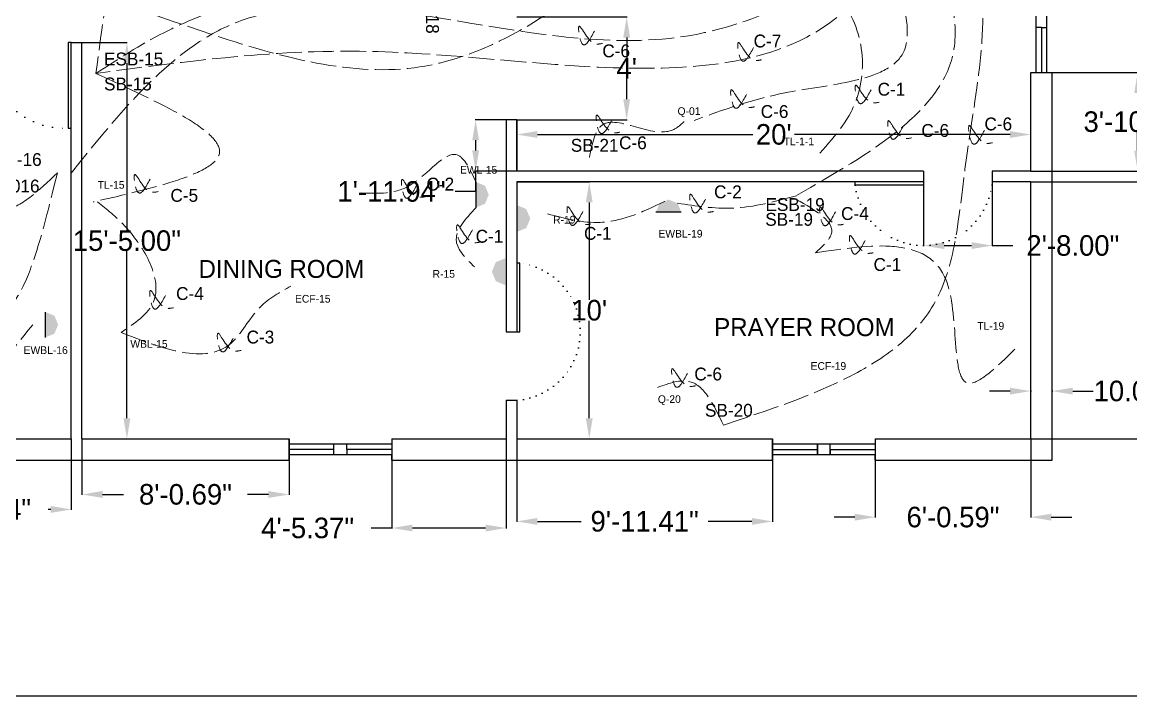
# Model space of a CAD drawing. Header units: inches. Extents: x 674 to 2552, y 389 to 1202.
# Drawn here: x 1614 to 2132, y 389 to 704 of the extents above; entities that cross this region are included whole.
import ezdxf

# ---------------------------------------------------------------- set-up
doc = ezdxf.new("R2010")
doc.units = ezdxf.units.IN
doc.header["$MEASUREMENT"] = 0
doc.linetypes.add('ACAD_ISO02W100', pattern=[15, 12, -3])
doc.linetypes.add('ACAD_ISO07W100', pattern=[3, 0, -3])
doc.layers.add('Cable Name', color=7, linetype='ACAD_ISO02W100', lineweight=0)
doc.layers.add('Wiring', color=7, linetype='ACAD_ISO02W100', lineweight=0)
for name, color, linetype in [('Dimension', 7, 'Continuous'), ('Equipment Name', 7, 'Continuous'), ('Equipments', 7, 'Continuous'), ('Room Name', 7, 'Continuous'), ('Switch Name', 7, 'Continuous')]:
    doc.layers.add(name, color=color, linetype=linetype)
doc.dimstyles.get("Standard").update_dxf_attribs({"dimtxt": 9.6, "dimasz": 9.6, "dimexe": 0.18, "dimexo": 0.0625, "dimgap": 0.09, "dimtad": 0, "dimtih": 1, "dimtoh": 1, "dimzin": 0, "dimdsep": 46, "dimlunit": 3, "dimtxsty": 'Standard', "dimcen": 0.09, "dimadec": 0, "dimazin": 0, "dimtfac": 1, "dimtofl": 0, "dimtmove": 0, "dimatfit": 3, "dimfxl": 1, "dimtolj": 1, "dimtzin": 0, "dimarcsym": 0})

# ---------------------------------------------------------------- blocks, each defined once
blk = doc.blocks.new('*D45')
at = {"layer": 'Defpoints', "color": 0}
for p in [(2085.08, 680.06), (2085.08, 633.98), (2135.01, 633.98)]:
    blk.add_point(p, dxfattribs=at)
at = {"layer": 'Dimension', "color": 0, "lineweight": -2}
for p, q in [((2085.14, 680.06), (2135.19, 680.06)), ((2135.01, 670.46), (2135.01, 661.91)), ((2135.01, 643.58), (2135.01, 652.13)), ((2085.14, 633.98), (2135.19, 633.98))]:
    blk.add_line(p, q, dxfattribs=at)
at = {"layer": 'Dimension', "color": 0}
for points in [[(2133.41, 670.46), (2136.61, 670.46), (2135.01, 680.06)], [(2133.41, 643.58), (2136.61, 643.58), (2135.01, 633.98)]]:
    blk.add_solid(points, dxfattribs=at)
at = {"layer": 'Dimension', "color": 0, "insert": (2135.01, 657.02), "char_height": 9.6, "attachment_point": 5}
blk.add_mtext('\\A1;3\'-10.07"', dxfattribs=at)
blk = doc.blocks.new('*D46')
at = {"layer": 'Defpoints', "color": 0}
for p in [(2085.08, 628.98), (2085.08, 508.98), (2142.31, 508.98)]:
    blk.add_point(p, dxfattribs=at)
at = {"layer": 'Dimension', "color": 0, "lineweight": -2}
for p, q in [((2085.14, 628.98), (2142.49, 628.98)), ((2142.31, 619.38), (2142.31, 573.87)), ((2142.31, 518.58), (2142.31, 564.09)), ((2085.14, 508.98), (2142.49, 508.98))]:
    blk.add_line(p, q, dxfattribs=at)
at = {"layer": 'Dimension', "color": 0}
for points in [[(2140.71, 619.38), (2143.91, 619.38), (2142.31, 628.98)], [(2140.71, 518.58), (2143.91, 518.58), (2142.31, 508.98)]]:
    blk.add_solid(points, dxfattribs=at)
at = {"layer": 'Dimension', "color": 0, "insert": (2142.31, 568.98), "char_height": 9.6, "attachment_point": 5}
blk.add_mtext("\\A1;10'", dxfattribs=at)
blk = doc.blocks.new('*D47')
at = {"layer": 'Defpoints', "color": 0}
for p in [(2012.49, 508.98), (2085.08, 508.98), (2012.49, 472.4)]:
    blk.add_point(p, dxfattribs=at)
at = {"layer": 'Dimension', "color": 0, "lineweight": -2}
for p, q in [((2012.49, 508.92), (2012.49, 472.22)), ((2085.08, 508.92), (2085.08, 472.22)), ((2002.89, 472.4), (1993.29, 472.4)), ((2094.68, 472.4), (2104.28, 472.4))]:
    blk.add_line(p, q, dxfattribs=at)
at = {"layer": 'Dimension', "color": 0}
for points in [[(2002.89, 474), (2002.89, 470.8), (2012.49, 472.4)], [(2094.68, 474), (2094.68, 470.8), (2085.08, 472.4)]]:
    blk.add_solid(points, dxfattribs=at)
at = {"layer": 'Dimension', "color": 0, "insert": (2048.79, 472.4), "char_height": 9.6, "attachment_point": 5}
blk.add_mtext('\\A1;6\'-0.59"', dxfattribs=at)
blk = doc.blocks.new('*D48')
at = {"layer": 'Defpoints', "color": 0}
for p in [(1845.08, 508.98), (1964.49, 508.98), (1845.08, 470.42)]:
    blk.add_point(p, dxfattribs=at)
at = {"layer": 'Dimension', "color": 0, "lineweight": -2}
for p, q in [((1845.08, 508.92), (1845.08, 470.24)), ((1964.49, 508.92), (1964.49, 470.24)), ((1854.68, 470.42), (1875.1, 470.42)), ((1954.89, 470.42), (1934.48, 470.42))]:
    blk.add_line(p, q, dxfattribs=at)
at = {"layer": 'Dimension', "color": 0}
for points in [[(1854.68, 472.02), (1854.68, 468.82), (1845.08, 470.42)], [(1954.89, 472.02), (1954.89, 468.82), (1964.49, 470.42)]]:
    blk.add_solid(points, dxfattribs=at)
at = {"layer": 'Dimension', "color": 0, "insert": (1904.79, 470.42), "char_height": 9.6, "attachment_point": 5}
blk.add_mtext('\\A1;9\'-11.41"', dxfattribs=at)
blk = doc.blocks.new('*D49')
at = {"layer": 'Defpoints', "color": 0}
for p in [(1786.71, 508.98), (1840.08, 508.98), (1786.71, 467.33)]:
    blk.add_point(p, dxfattribs=at)
at = {"layer": 'Dimension', "color": 0, "lineweight": -2}
for p, q in [((1786.71, 508.92), (1786.71, 467.15)), ((1840.08, 508.92), (1840.08, 467.15)), ((1786.71, 467.33), (1777.11, 467.33)), ((1830.48, 467.33), (1796.31, 467.33))]:
    blk.add_line(p, q, dxfattribs=at)
at = {"layer": 'Dimension', "color": 0}
for points in [[(1796.31, 468.93), (1796.31, 465.73), (1786.71, 467.33)], [(1830.48, 468.93), (1830.48, 465.73), (1840.08, 467.33)]]:
    blk.add_solid(points, dxfattribs=at)
at = {"layer": 'Dimension', "color": 0, "insert": (1747.42, 467.33), "char_height": 9.6, "attachment_point": 5}
blk.add_mtext('\\A1;4\'-5.37"', dxfattribs=at)
blk = doc.blocks.new('*D50')
at = {"layer": 'Defpoints', "color": 0}
for p in [(1642.02, 508.98), (1738.71, 508.98), (1642.02, 483)]:
    blk.add_point(p, dxfattribs=at)
at = {"layer": 'Dimension', "color": 0, "lineweight": -2}
for p, q in [((1642.02, 508.92), (1642.02, 482.82)), ((1738.71, 508.92), (1738.71, 482.82)), ((1651.62, 483), (1661.47, 483)), ((1729.11, 483), (1719.25, 483))]:
    blk.add_line(p, q, dxfattribs=at)
at = {"layer": 'Dimension', "color": 0}
for points in [[(1651.62, 484.6), (1651.62, 481.4), (1642.02, 483)], [(1729.11, 484.6), (1729.11, 481.4), (1738.71, 483)]]:
    blk.add_solid(points, dxfattribs=at)
at = {"layer": 'Dimension', "color": 0, "insert": (1690.36, 483), "char_height": 9.6, "attachment_point": 5}
blk.add_mtext('\\A1;8\'-0.69"', dxfattribs=at)
blk = doc.blocks.new('*D51')
at = {"layer": 'Defpoints', "color": 0}
for p in [(1556.08, 508.98), (1637.02, 508.98), (1556.08, 476.01)]:
    blk.add_point(p, dxfattribs=at)
at = {"layer": 'Dimension', "color": 0, "lineweight": -2}
for p, q in [((1556.08, 508.92), (1556.08, 475.83)), ((1637.02, 508.92), (1637.02, 475.83)), ((1565.68, 476.01), (1566.86, 476.01)), ((1627.42, 476.01), (1626.24, 476.01))]:
    blk.add_line(p, q, dxfattribs=at)
at = {"layer": 'Dimension', "color": 0}
for points in [[(1565.68, 477.61), (1565.68, 474.41), (1556.08, 476.01)], [(1627.42, 477.61), (1627.42, 474.41), (1637.02, 476.01)]]:
    blk.add_solid(points, dxfattribs=at)
at = {"layer": 'Dimension', "color": 0, "insert": (1596.55, 476.01), "char_height": 9.6, "attachment_point": 5}
blk.add_mtext('\\A1;6\'-8.94"', dxfattribs=at)
blk = doc.blocks.new('*D74')
at = {"layer": 'Defpoints', "color": 0}
for p in [(1845.08, 705.98), (1845.08, 657.98), (1896.41, 657.98)]:
    blk.add_point(p, dxfattribs=at)
at = {"layer": 'Dimension', "color": 0, "lineweight": -2}
for p, q in [((1845.14, 705.98), (1896.59, 705.98)), ((1896.41, 696.38), (1896.41, 686.87)), ((1896.41, 667.58), (1896.41, 677.09)), ((1845.14, 657.98), (1896.59, 657.98))]:
    blk.add_line(p, q, dxfattribs=at)
at = {"layer": 'Dimension', "color": 0}
for points in [[(1894.81, 696.38), (1898.01, 696.38), (1896.41, 705.98)], [(1894.81, 667.58), (1898.01, 667.58), (1896.41, 657.98)]]:
    blk.add_solid(points, dxfattribs=at)
at = {"layer": 'Dimension', "color": 0, "insert": (1896.41, 681.98), "char_height": 9.6, "attachment_point": 5}
blk.add_mtext("\\A1;4'", dxfattribs=at)
blk = doc.blocks.new('*D75')
at = {"layer": 'Defpoints', "color": 0}
for p in [(2085.08, 651.09), (1845.08, 633.98), (2085.08, 633.98)]:
    blk.add_point(p, dxfattribs=at)
at = {"layer": 'Dimension', "color": 0, "lineweight": -2}
for p, q in [((1845.08, 634.04), (1845.08, 651.27)), ((1854.68, 651.09), (1955.39, 651.09)), ((2075.48, 651.09), (1974.77, 651.09)), ((2085.08, 634.04), (2085.08, 651.27))]:
    blk.add_line(p, q, dxfattribs=at)
at = {"layer": 'Dimension', "color": 0}
for points in [[(1854.68, 652.69), (1854.68, 649.49), (1845.08, 651.09)], [(2075.48, 652.69), (2075.48, 649.49), (2085.08, 651.09)]]:
    blk.add_solid(points, dxfattribs=at)
at = {"layer": 'Dimension', "color": 0, "insert": (1965.08, 651.09), "char_height": 9.6, "attachment_point": 5}
blk.add_mtext("\\A1;20'", dxfattribs=at)
blk = doc.blocks.new('*D77')
at = {"layer": 'Defpoints', "color": 0}
for p in [(2035.08, 633.98), (2067.08, 633.98), (2067.08, 599.21)]:
    blk.add_point(p, dxfattribs=at)
at = {"layer": 'Dimension', "color": 0, "lineweight": -2}
for p, q in [((2035.08, 633.92), (2035.08, 599.03)), ((2067.08, 633.92), (2067.08, 599.03)), ((2044.68, 599.21), (2057.48, 599.21)), ((2067.08, 599.21), (2076.68, 599.21))]:
    blk.add_line(p, q, dxfattribs=at)
at = {"layer": 'Dimension', "color": 0}
for points in [[(2044.68, 600.81), (2044.68, 597.61), (2035.08, 599.21)], [(2057.48, 600.81), (2057.48, 597.61), (2067.08, 599.21)]]:
    blk.add_solid(points, dxfattribs=at)
at = {"layer": 'Dimension', "color": 0, "insert": (2104.77, 599.21), "char_height": 9.6, "attachment_point": 5}
blk.add_mtext('\\A1;2\'-8.00"', dxfattribs=at)
blk = doc.blocks.new('*D78')
at = {"layer": 'Defpoints', "color": 0}
for p in [(1845.08, 628.98), (1845.08, 508.98), (1878.91, 508.98)]:
    blk.add_point(p, dxfattribs=at)
at = {"layer": 'Dimension', "color": 0, "lineweight": -2}
for p, q in [((1845.14, 628.98), (1879.09, 628.98)), ((1878.91, 619.38), (1878.91, 573.87)), ((1878.91, 518.58), (1878.91, 564.09)), ((1845.14, 508.98), (1879.09, 508.98))]:
    blk.add_line(p, q, dxfattribs=at)
at = {"layer": 'Dimension', "color": 0}
for points in [[(1877.31, 619.38), (1880.51, 619.38), (1878.91, 628.98)], [(1877.31, 518.58), (1880.51, 518.58), (1878.91, 508.98)]]:
    blk.add_solid(points, dxfattribs=at)
at = {"layer": 'Dimension', "color": 0, "insert": (1878.91, 568.98), "char_height": 9.6, "attachment_point": 5}
blk.add_mtext("\\A1;10'", dxfattribs=at)
blk = doc.blocks.new('*D79')
at = {"layer": 'Defpoints', "color": 0}
for p in [(1845.08, 657.98), (1825.87, 634.04), (1845.08, 634.04)]:
    blk.add_point(p, dxfattribs=at)
at = {"layer": 'Dimension', "color": 0, "lineweight": -2}
for p, q in [((1845.02, 657.98), (1825.69, 657.98)), ((1825.87, 648.38), (1825.87, 643.64)), ((1845.02, 634.04), (1825.69, 634.04)), ((1825.87, 634.04), (1825.87, 624.44)), ((1825.87, 624.44), (1816.27, 624.44))]:
    blk.add_line(p, q, dxfattribs=at)
at = {"layer": 'Dimension', "color": 0}
for points in [[(1824.27, 648.38), (1827.47, 648.38), (1825.87, 657.98)], [(1824.27, 643.64), (1827.47, 643.64), (1825.87, 634.04)]]:
    blk.add_solid(points, dxfattribs=at)
at = {"layer": 'Dimension', "color": 0, "insert": (1786.58, 624.44), "char_height": 9.6, "attachment_point": 5}
blk.add_mtext('\\A1;1\'-11.94"', dxfattribs=at)
blk = doc.blocks.new('*D80')
at = {"layer": 'Defpoints', "color": 0}
for p in [(1642.02, 693.98), (1642.02, 508.98), (1663.01, 508.98)]:
    blk.add_point(p, dxfattribs=at)
at = {"layer": 'Dimension', "color": 0, "lineweight": -2}
for p, q in [((1642.08, 693.98), (1663.19, 693.98)), ((1663.01, 684.38), (1663.01, 606.37)), ((1663.01, 518.58), (1663.01, 596.59)), ((1642.08, 508.98), (1663.19, 508.98))]:
    blk.add_line(p, q, dxfattribs=at)
at = {"layer": 'Dimension', "color": 0}
for points in [[(1661.41, 684.38), (1664.61, 684.38), (1663.01, 693.98)], [(1661.41, 518.58), (1664.61, 518.58), (1663.01, 508.98)]]:
    blk.add_solid(points, dxfattribs=at)
at = {"layer": 'Dimension', "color": 0, "insert": (1663.01, 601.48), "char_height": 9.6, "attachment_point": 5}
blk.add_mtext('\\A1;15\'-5.00"', dxfattribs=at)
blk = doc.blocks.new('*D81')
at = {"layer": 'Defpoints', "color": 0}
for p in [(2085.08, 531.69), (2095.08, 531.69), (2095.08, 531.27)]:
    blk.add_point(p, dxfattribs=at)
at = {"layer": 'Dimension', "color": 0, "lineweight": -2}
for p, q in [((2075.48, 531.27), (2065.88, 531.27)), ((2085.08, 531.63), (2085.08, 531.09)), ((2095.08, 531.63), (2095.08, 531.09)), ((2104.68, 531.27), (2114.28, 531.27))]:
    blk.add_line(p, q, dxfattribs=at)
at = {"layer": 'Dimension', "color": 0}
for points in [[(2075.48, 532.87), (2075.48, 529.67), (2085.08, 531.27)], [(2104.68, 532.87), (2104.68, 529.67), (2095.08, 531.27)]]:
    blk.add_solid(points, dxfattribs=at)
at = {"layer": 'Dimension', "color": 0, "insert": (2132.77, 531.27), "char_height": 9.6, "attachment_point": 5}
blk.add_mtext('\\A1;10.00"', dxfattribs=at)

msp = doc.modelspace()

# ---------------------------------------------------------------- hatches: boundary and pattern name
at = {"layer": 'Equipments'}
h = msp.add_hatch(color=256, dxfattribs=at)
h.set_gradient(color1=(193, 62, 188), color2=(193, 62, 188), tint=1)
h.paths.add_polyline_path([(1826.046, 617.008), (1830.249, 618.748), (1831.99, 622.951), (1830.249, 627.154), (1826.046, 628.895)])
h = msp.add_hatch(color=256, dxfattribs=at)
h.set_gradient(color1=(193, 62, 188), color2=(193, 62, 188), tint=1)
h.paths.add_polyline_path([(1845.08, 605.565), (1849.518, 607.403), (1851.356, 611.841), (1849.518, 616.278), (1845.08, 618.116)])
h = msp.add_hatch(color=256, dxfattribs=at)
h.set_gradient(color1=(193, 62, 188), color2=(193, 62, 188), tint=1)
h.paths.add_polyline_path([(1921.92, 614.775), (1920.179, 618.978), (1915.976, 620.719), (1911.773, 618.978), (1910.033, 614.775)])
h = msp.add_hatch(color=256, dxfattribs=at)
h.set_gradient(color1=(193, 62, 188), color2=(193, 62, 188), tint=1)
h.paths.add_polyline_path([(1839.715, 593.308), (1835.277, 591.47), (1833.439, 587.032), (1835.277, 582.595), (1839.715, 580.757)])
h = msp.add_hatch(color=256, dxfattribs=at)
h.set_gradient(color1=(193, 62, 188), color2=(193, 62, 188), tint=1)
h.paths.add_polyline_path([(1624.946, 556.319), (1629.149, 558.06), (1630.89, 562.263), (1629.149, 566.466), (1624.946, 568.207)])

# ---------------------------------------------------------------- linework, layer by layer
for p, q in [((2087.58, 680.056), (2087.58, 728.056)), ((2092.58, 680.056), (2092.58, 728.056)), ((2090.08, 701.056), (2087.58, 701.056)), ((2090.08, 701.056), (2092.58, 701.056)), ((2090.08, 701.056), (2090.08, 680.056)), ((1637.016, 693.982), (1635.516, 693.982)), ((1635.516, 693.982), (1635.516, 653.982)), ((1637.016, 693.982), (1642.016, 693.982)), ((1637.016, 688.982), (1637.016, 693.982)), ((1642.016, 688.982), (1642.016, 693.982)), ((1637.016, 508.982), (1637.016, 688.982)), ((1642.016, 508.982), (1642.016, 688.982)), ((2085.08, 680.056), (2095.08, 680.056)), ((2087.58, 680.056), (2087.58, 680.056)), ((1845.08, 657.982), (1840.08, 657.982)), ((1840.08, 657.982), (1840.08, 558.982)), ((1845.08, 633.982), (1845.08, 657.982)), ((1845.08, 633.982), (1845.08, 657.982)), ((1845.08, 657.982), (1845.08, 633.982)), ((1635.516, 653.982), (1637.016, 653.982)), ((2035.08, 633.982), (1845.08, 633.982)), ((2035.08, 633.982), (2035.08, 628.982)), ((2085.08, 633.982), (2067.08, 633.982)), ((2067.08, 633.982), (2067.08, 628.982)), ((1845.08, 628.982), (1845.08, 558.982)), ((2035.08, 628.982), (1845.08, 628.982)), ((2003.08, 627.482), (2003.08, 628.982)), ((2035.08, 627.482), (2003.08, 627.482)), ((2035.08, 628.982), (2035.08, 627.482)), ((2085.08, 628.982), (2067.08, 628.982)), ((2085.08, 508.982), (2085.08, 628.982)), ((1846.58, 590.982), (1845.08, 590.982)), ((1846.58, 558.982), (1846.58, 590.982)), ((1840.08, 558.982), (1845.08, 558.982)), ((1845.08, 558.982), (1846.58, 558.982)), ((1840.08, 526.982), (1845.08, 526.982)), ((1840.08, 526.982), (1840.08, 508.982)), ((1845.08, 526.982), (1845.08, 508.982)), ((1738.707, 498.982), (1738.707, 508.982)), ((1786.707, 508.982), (1786.707, 498.982)), ((1786.707, 508.982), (1786.707, 506.482)), ((1964.491, 498.982), (1964.491, 508.982)), ((2012.491, 508.982), (2012.491, 498.982)), ((2012.491, 508.982), (2012.491, 506.482)), ((1786.707, 506.482), (1738.707, 506.482)), ((1759.707, 503.982), (1738.707, 503.982)), ((1759.707, 501.482), (1759.707, 506.482)), ((1765.707, 503.982), (1765.707, 506.482)), ((1786.707, 503.982), (1765.707, 503.982)), ((1765.707, 503.982), (1765.707, 501.482)), ((2012.491, 506.482), (1964.491, 506.482)), ((1964.491, 503.982), (1985.491, 503.982)), ((1985.491, 501.482), (1985.491, 506.482)), ((1985.491, 506.482), (1985.491, 501.482)), ((1991.491, 501.482), (1991.491, 506.482)), ((1991.491, 503.982), (1991.491, 501.482)), ((1991.491, 503.982), (2012.491, 503.982)), ((1786.707, 501.482), (1738.707, 501.482)), ((1765.707, 501.482), (1759.707, 501.482)), ((1786.707, 498.982), (1786.707, 501.482)), ((2012.491, 501.482), (1964.491, 501.482)), ((1991.491, 501.482), (1985.491, 501.482)), ((2012.491, 498.982), (2012.491, 501.482))]:
    msp.add_line(p, q)
at = {"color": 177}
msp.add_lwpolyline([(2205.08, 1201.535), (1253.016, 1201.535), (1253.016, 388.982), (2205.08, 388.982)], close=True, dxfattribs=at)
for points in [[(2012.491, 498.982), (2095.08, 498.982), (2095.08, 680.056)], [(2085.08, 633.982), (2085.08, 680.056)], [(2012.491, 508.982), (2085.08, 508.982), (2085.08, 628.982)], [(1556.076, 508.982), (1637.016, 508.982)], [(1642.016, 508.982), (1738.707, 508.982)], [(1786.707, 508.982), (1840.08, 508.982)], [(1845.08, 508.982), (1964.491, 508.982)], [(1556.076, 498.982), (1738.707, 498.982)], [(1786.707, 498.982), (1964.491, 498.982)]]:
    msp.add_lwpolyline(points)
at = {"linetype": 'ACAD_ISO07W100', "ltscale": 1.5}
msp.add_arc((1634.448, 691.482), 37.515, 176.179, 271.63162, dxfattribs=at)
at = {"linetype": 'ACAD_ISO07W100'}
for centre, start, end in [((2035.004, 631.482), 187.14184, 355.54341), ((1842.58, 559.058), 274.45659, 82.85816)]:
    msp.add_arc(centre, 32.173, start, end, dxfattribs=at)
at = {"layer": 'Cable Name', "color": 4}
for points in [[(1881.348, 699.398), (1875.932, 693.146), (1874.127, 701.563), (1881.228, 693.627), (1885.079, 693.627)], [(1955.677, 691.747), (1950.262, 685.495), (1948.457, 693.911), (1955.557, 685.976), (1959.408, 685.976)], [(2010.512, 671.908), (2005.096, 665.656), (2003.291, 674.072), (2010.391, 666.137), (2014.242, 666.137)], [(1952.35, 669.772), (1946.935, 663.52), (1945.13, 671.936), (1952.23, 664.001), (1956.081, 664.001)], [(1889.532, 657.939), (1884.117, 651.687), (1882.311, 660.103), (1889.412, 652.168), (1893.263, 652.168)], [(2025.715, 655.292), (2020.299, 649.04), (2018.494, 657.456), (2025.594, 649.521), (2029.445, 649.521)], [(2063.476, 653.012), (2058.061, 646.76), (2056.256, 655.176), (2063.356, 647.241), (2067.207, 647.241)], [(1673.814, 630.184), (1668.398, 623.932), (1666.593, 632.349), (1673.693, 624.413), (1677.544, 624.413)], [(1798.581, 627.827), (1793.165, 621.575), (1791.36, 629.992), (1798.46, 622.056), (1802.311, 622.056)], [(1933.21, 620.92), (1927.795, 614.667), (1925.99, 623.084), (1933.09, 615.148), (1936.941, 615.148)], [(1875.935, 615.097), (1870.519, 608.845), (1868.714, 617.261), (1875.814, 609.326), (1879.665, 609.326)], [(1993.889, 614.938), (1988.474, 608.686), (1986.668, 617.102), (1993.769, 609.167), (1997.62, 609.167)], [(1824.389, 606.639), (1818.974, 600.387), (1817.169, 608.804), (1824.269, 600.868), (1828.12, 600.868)], [(2007.816, 601.662), (2002.401, 595.41), (2000.596, 603.826), (2007.696, 595.891), (2011.547, 595.891)], [(1681.064, 575.986), (1675.649, 569.734), (1673.844, 578.15), (1680.944, 570.215), (1684.795, 570.215)], [(1712.619, 556.037), (1707.203, 549.785), (1705.398, 558.202), (1712.499, 550.266), (1716.35, 550.266)], [(1924.772, 539.501), (1919.357, 533.249), (1917.552, 541.665), (1924.652, 533.73), (1928.503, 533.73)]]:
    msp.add_spline(points, degree=3, dxfattribs=at)
at = {"layer": 'Equipments', "color": 6}
for p, q in [((1826.046, 617.008), (1826.046, 628.895)), ((1921.92, 614.775), (1910.033, 614.775)), ((1624.946, 556.319), (1624.946, 568.207))]:
    msp.add_line(p, q, dxfattribs=at)
at = {"layer": 'Wiring', "color": 5}
for points in [[(1941.563, 515.388), (2041.286, 574.485), (2054.368, 634.831), (2060.272, 732.047), (2039.96, 784.464), (2035.249, 859.133), (2074.295, 864.161)], [(1388.355, 682.568), (1591.829, 729.643), (1797.094, 682.279), (1999.073, 822.979), (2074.295, 864.161)], [(1636.92, 633.112), (1709.497, 701.437), (1919.806, 696.399), (2011.596, 741.244), (2074.295, 864.161)], [(2074.295, 864.161), (1984.189, 698.624), (1780.247, 689.789), (1648.475, 679.604)], [(2074.295, 864.161), (2031.518, 829.823), (2023.19, 723.506), (2025.966, 690.225), (1971.834, 670.81), (1927.951, 657.599)], [(2074.295, 864.161), (2028.602, 795.859), (2049.245, 690.944), (1975.75, 622.568)]]:
    msp.add_spline(points, degree=3, dxfattribs=at)
at = {"layer": 'Wiring'}
for points in [[(1559.952, 854.014), (1663.159, 807.92), (1658.915, 746.732), (1648.505, 679.608)], [(1971.839, 741.886), (2005.366, 694.602), (2003.631, 667.156), (1985.212, 640.848)], [(1648.475, 679.589), (1680.21, 698.624), (1812.792, 728.899)], [(1630.565, 633.128), (1605.908, 616.118), (1572.94, 661.754), (1560.188, 674.485), (1528.454, 658.976), (1519.319, 669.691), (1504.04, 681.67), (1479.996, 639.928), (1436.702, 635.166), (1390.627, 590.721), (1387.067, 572.44)], [(1648.475, 679.589), (1706.185, 642.192), (1647.294, 619.578)], [(1878.964, 640.388), (1885.072, 655.6), (1918.037, 653.289), (1923.748, 657.599)], [(1772.691, 623.833), (1795.496, 627.541), (1817.179, 641.576), (1826.046, 628.895)], [(1630.565, 633.128), (1599.552, 568.895), (1557.052, 606.197), (1534.915, 600.553)], [(1975.765, 622.517), (1945.843, 616.715), (1920.179, 618.978)], [(1649.332, 619.578), (1662.058, 608.335), (1675.393, 572.962), (1660.27, 558.583)], [(1826.046, 617.008), (1816.873, 601.302), (1825.358, 589.251)], [(1859.437, 614.059), (1884.025, 610.038), (1915.976, 620.719)], [(1975.765, 620.719), (1992.068, 605.031), (1984.584, 595.853)], [(1984.584, 595.853), (2045.257, 583.788), (2056.113, 534.922), (2077.693, 550.795)], [(1534.915, 600.553), (1560.627, 554.609), (1585.253, 535.957), (1619.002, 562.263)], [(1660.27, 558.583), (1711.466, 553.512), (1725.208, 570.483), (1739.622, 580.292)], [(1941.563, 515.388), (1925.216, 535.831), (1909.813, 532.599)]]:
    msp.add_spline(points, degree=3, dxfattribs=at)

# ---------------------------------------------------------------- texts
at = {"layer": 'Cable Name', "char_height": 6, "width": 20.39872, "attachment_point": 1}
for s, insert in [('C-7', (1955.677, 697.747)), ('C-6', (1885.028, 693.133)), ('C-1', (2013.584, 675.228)), ('C-6', (1959, 664.82)), ('C-6', (2063.476, 659.012)), ('C-6', (2034.026, 655.979)), ('C-6', (1892.844, 650.235)), ('C-2', (1802.905, 630.93)), ('C-2', (1937.21, 627.319)), ('C-5', (1683.344, 625.662)), ('C-4', (1996.52, 617.17)), ('C-1', (1825.873, 606.564)), ('C-1', (1876.456, 607.925)), ('C-1', (2011.68, 593.367)), ('C-4', (1685.976, 579.833)), ('C-3', (1718.893, 559.508)), ('C-6', (1927.979, 542.252))]:
    msp.add_mtext(s, dxfattribs=dict(at, insert=insert))
at = {"layer": 'Equipment Name', "char_height": 3.6, "width": 6.1553, "attachment_point": 1}
for s, insert in [('Q-01', (1920.156, 663.81)), ('TL-1-1', (1969.709, 649.64)), ('EWL-15', (1818.579, 636.393)), ('TL-15', (1649.332, 629.374)), ('R-19', (1862.033, 613.112)), ('EWBL-19', (1911.238, 606.574)), ('R-15', (1805.768, 587.814)), ('ECF-15', (1741.514, 576.182)), ('TL-19', (2060.147, 563.53)), ('WBL-15', (1664.631, 555.112)), ('EWBL-16', (1614.79, 552.187)), ('ECF-19', (1982.307, 544.805)), ('Q-20', (1910.975, 529.322))]:
    msp.add_mtext(s, dxfattribs=dict(at, insert=insert))
at = {"layer": 'Room Name', "char_height": 8.4, "width": 102.95617, "attachment_point": 1}
for s, insert in [('{\\fHigh Tower Text|b0|i0|c0|p18;DINING ROOM}', (1696.47, 592.532)), ('{\\fHigh Tower Text|b0|i0|c0|p18;PRAYER ROOM}', (1937.26, 565.342))]:
    msp.add_mtext(s, dxfattribs=dict(at, insert=insert))
at = {"layer": 'Switch Name', "insert": (1808.729, 725.798), "char_height": 6, "width": 41.27166, "attachment_point": 1, "rotation": 270}
msp.add_mtext('ESB-18', dxfattribs=at)
at = {"layer": 'Switch Name', "char_height": 6, "width": 41.27166, "attachment_point": 1}
for s, insert in [('ESB-15', (1652.333, 689.341)), ('SB-15', (1652.333, 677.671)), ('SB-21', (1870.293, 649.035)), ('SB-16', (1600.894, 642.397)), ('SB-016', (1595.452, 630.023)), ('ESB-19', (1961.215, 621.388)), ('SB-19', (1961.106, 614.469)), ('SB-20', (1932.962, 525.311))]:
    msp.add_mtext(s, dxfattribs=dict(at, insert=insert))

# ---------------------------------------------------------------- dimensions: what is measured, and where the dimension line sits
at = {"layer": 'Dimension'}
for base, p1, p2, picture, middle in [((1896.412, 657.982), (1845.08, 705.982), (1845.08, 657.982), '*D74', (1896.412, 681.982)), ((1663.01, 508.982), (1642.016, 693.982), (1642.016, 508.982), '*D80', (1663.01, 601.482)), ((2135.01, 633.982), (2085.08, 680.056), (2085.08, 633.982), '*D45', (2135.01, 657.019)), ((1825.875, 634.044), (1845.08, 657.982), (1845.08, 634.044), '*D79', (1786.585, 624.444)), ((1878.912, 508.982), (1845.08, 628.982), (1845.08, 508.982), '*D78', (1878.912, 568.982)), ((2142.306, 508.982), (2085.08, 628.982), (2085.08, 508.982), '*D46', (2142.306, 568.982))]:
    dim = msp.add_linear_dim(base=base, p1=p1, p2=p2, angle=90, dimstyle='Standard', dxfattribs=at)
    dim.commit()
    dim.dimension.update_dxf_attribs({"geometry": picture, "text_midpoint": middle})
for base, p1, p2, picture, middle in [((2085.08, 651.092), (1845.08, 633.982), (2085.08, 633.982), '*D75', (1965.08, 651.092)), ((2067.08, 599.209), (2035.08, 633.982), (2067.08, 633.982), '*D77', (2104.77, 599.209)), ((2095.08, 531.268), (2085.08, 531.693), (2095.08, 531.693), '*D81', (2132.77, 531.268)), ((1556.076, 476.006), (1637.016, 508.982), (1556.076, 508.982), '*D51', (1596.546, 476.006)), ((1642.016, 482.997), (1738.707, 508.982), (1642.016, 508.982), '*D50', (1690.361, 482.997)), ((1786.707, 467.328), (1840.08, 508.982), (1786.707, 508.982), '*D49', (1747.417, 467.328)), ((1845.08, 470.417), (1964.491, 508.982), (1845.08, 508.982), '*D48', (1904.785, 470.417)), ((2012.491, 472.397), (2085.08, 508.982), (2012.491, 508.982), '*D47', (2048.785, 472.397))]:
    dim = msp.add_linear_dim(base=base, p1=p1, p2=p2, dimstyle='Standard', dxfattribs=at)
    dim.commit()
    dim.dimension.update_dxf_attribs({"geometry": picture, "text_midpoint": middle})

doc.saveas('drawing.dxf')
